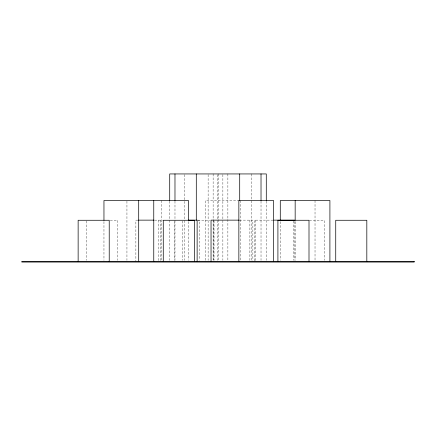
<?xml version="1.0" encoding="UTF-8"?>
<svg xmlns="http://www.w3.org/2000/svg" width="436" height="436" viewBox="0 0 436 436"><rect width="100%" height="100%" fill="white"/><g stroke="black" fill="none" stroke-linecap="round" stroke-linejoin="round"><path stroke-width="0.33" stroke-dasharray="2.18 1.64" d="M239.495 200.533L205.416 200.533L205.416 261.698M137.885 220.136L135.874 220.136L135.874 261.698M154.627 220.136L162.688 220.136M197.513 220.136L199.525 220.136L199.525 260.357M239.473 220.136L252.864 220.136L252.864 260.357M273.159 220.136L254.411 220.136L254.411 261.698M110.27 220.267L117.704 220.267L117.704 260.341M197.873 220.267L210.038 220.267M309.413 220.267L324.28 220.267L324.28 260.341M315.026 200.533L315.026 260.341M295.161 221.597L295.161 260.341M294.578 221.477L294.578 260.357M293.194 220.943L293.248 260.357M280.283 221.597L280.283 260.341M266.287 201.154L266.287 260.336M261.022 201.154L261.022 260.336M255.736 220.136L255.736 261.698M251.539 173.942L251.539 260.336M249.883 220.136L249.883 260.357M240.165 200.533L240.165 260.341M227.875 173.942L227.875 218.839M227.875 219.521L227.875 260.336M222.872 174.623L222.872 260.336M218.392 173.942L218.392 218.839M218.392 219.521L218.392 260.336M217.608 174.623L217.608 260.336M214.027 220.807L214.027 260.357M213.417 220.267L213.417 260.341M213.128 173.942L213.128 218.839M213.128 219.521L213.128 260.336M208.125 174.623L208.125 260.336M188.51 221.597L188.51 260.341M184.461 174.623L184.461 260.336M182.33 220.943L182.33 260.341M174.978 201.154L174.978 260.336M174.716 221.477L174.716 260.357M169.713 201.154L169.713 260.336M161.691 200.533L161.691 260.341M160.682 220.136L160.682 261.698M158.29 220.136L158.29 261.698M126.941 201.209L126.941 260.341M103.959 221.597L103.959 260.341M86.617 220.943L86.617 260.341"/><path stroke-width="0.65" d="M138.555 220.136L153.957 220.136M188.423 220.136L197.127 220.136L197.127 261.698M239.168 220.136L211.04 220.136L211.04 261.698M273.819 220.136L294.578 220.136M366.823 261.698L366.823 220.267L335.736 220.267L335.736 261.698M329.91 261.698L329.91 200.533L280.283 200.533L280.283 220.24M308.999 261.698L308.999 220.267L277.912 220.267L277.912 261.698M295.161 200.533L295.161 220.24M273.606 261.698L273.606 200.533L238.857 200.533L238.857 261.698M266.287 200.473L266.287 173.942L169.713 173.942L169.713 200.473M261.022 173.942L261.022 200.473M239.707 173.942L239.707 200.473M196.293 173.942L196.293 220.202M194.358 261.698L194.358 220.267L163.271 220.267L163.271 261.698M188.51 220.24L188.51 200.533L103.959 200.533L103.959 220.24M174.978 173.942L174.978 200.473M153.761 200.533L153.761 261.698M138.703 200.533L138.703 261.698M109.223 261.698L109.223 220.267L78.137 220.267L78.137 261.698M414.2 261.338L21.8 261.338L21.8 262.058L414.2 262.058L414.2 261.338"/></g></svg>
